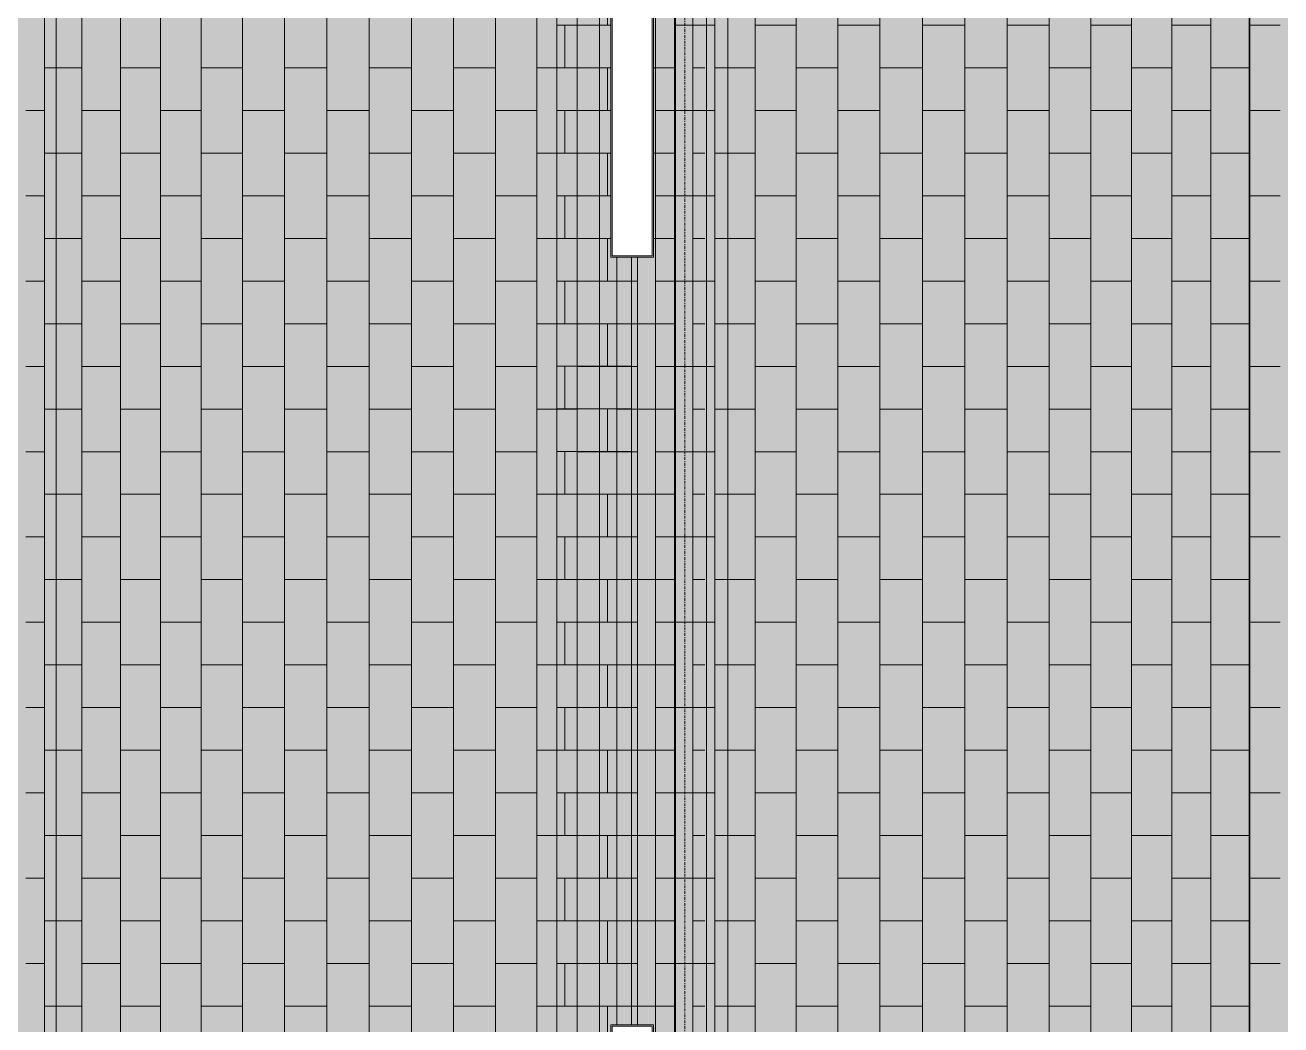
# Model space of a CAD drawing. Header units: inches. Extents: x -956 to 966, y -1111 to 895.
# Drawn here: x 49.3 to 167.1, y 607.9 to 701.6 of the extents above; entities that cross this region are included whole.
import ezdxf

# ---------------------------------------------------------------- set-up
doc = ezdxf.new("R2010")
doc.units = ezdxf.units.IN
doc.header["$MEASUREMENT"] = 0
doc.linetypes.add('Grid Line 1_4_', pattern=[0.4375, 0.25, -0.0625, 0.0625, -0.0625])
for name, color, linetype, lineweight in [('A-CLNG', 13, 'Continuous', 13), ('A-CLNG-PATT', 13, 'Continuous', 13), ('E-LITE-EQPM', 33, 'Continuous', 9), ('S-GRID', 1, 'Continuous', 9)]:
    doc.layers.add(name, color=color, linetype=linetype, lineweight=lineweight)

# ---------------------------------------------------------------- blocks, each defined once
blk = doc.blocks.new('Lighting - Pendant-Finelite-HP4-D - HP-4 D-4_-SO-3000K-120-FA-SC-3363334-7TH FLOOR TELECOM OVERHEAD ROUTING PLAN')
at = {"layer": 'E-LITE-EQPM', "color": 9}
for p, q in [((24, 2), (-24, 2)), ((-24, 2), (-24, -2)), ((23.875, 1.875), (-23.875, 1.875)), ((-23.875, 1.875), (-23.875, -1.875)), ((-23.875, 1.875), (23.875, 1.875)), ((-23.875, -1.875), (-23.875, 1.875)), ((23.875, -1.875), (23.875, 1.875)), ((23.875, 1.875), (23.875, -1.875)), ((24, -2), (24, 2)), ((-24, -2), (24, -2)), ((-23.875, -1.875), (23.875, -1.875)), ((23.875, -1.875), (-23.875, -1.875))]:
    blk.add_line(p, q, dxfattribs=at)
blk = doc.blocks.new('Lighting - Pendant-Finelite-HP4-D - HP-4 D-8_-SO-3000K-120-FA-SC-3361575-7TH FLOOR TELECOM OVERHEAD ROUTING PLAN')
at = {"layer": 'E-LITE-EQPM', "color": 9}
for p, q in [((48, 2), (-48, 2)), ((47.875, 1.875), (-47.875, 1.875)), ((-47.875, 1.875), (47.875, 1.875)), ((47.875, -1.875), (47.875, 1.875)), ((47.875, 1.875), (47.875, -1.875)), ((48, -2), (48, 2)), ((-48, -2), (48, -2)), ((-47.875, -1.875), (47.875, -1.875)), ((47.875, -1.875), (-47.875, -1.875))]:
    blk.add_line(p, q, dxfattribs=at)
blk = doc.blocks.new('FP_1_51-7TH FLOOR TELECOM OVERHEAD ROUTING PLAN')
at = {"layer": 'A-CLNG-PATT', "color": 50}
for p, q in [((51.06, 542.63), (51.06, 789.34)), ((54.58, 542.63), (54.58, 789.34)), ((58.22, 542.63), (58.22, 789.34)), ((61.95, 542.63), (61.95, 789.34)), ((65.77, 542.63), (65.77, 789.34)), ((69.65, 542.63), (69.65, 789.34)), ((73.58, 542.63), (73.58, 789.34)), ((77.55, 542.63), (77.55, 789.34)), ((81.53, 542.63), (81.53, 789.34)), ((85.5, 542.63), (85.5, 789.34)), ((89.46, 542.63), (89.46, 789.34)), ((93.39, 542.63), (93.39, 789.34)), ((97.26, 542.63), (97.26, 789.34)), ((101.06, 542.63), (101.06, 789.34)), ((108.4, 542.63), (108.4, 789.34)), ((111.9, 542.63), (111.9, 789.34)), ((51.06, 697.61), (52.18, 697.61)), ((52.18, 697.61), (54.58, 697.61)), ((58.22, 697.61), (61.95, 697.61)), ((65.77, 697.61), (69.65, 697.61)), ((73.58, 697.61), (77.55, 697.61)), ((81.53, 697.61), (85.5, 697.61)), ((89.46, 697.61), (93.39, 697.61)), ((97.26, 697.61), (99.15, 697.61)), ((99.15, 697.61), (101.06, 697.61)), ((108.2, 697.61), (108.4, 697.61)), ((111.9, 697.61), (113.03, 697.61)), ((49.33, 693.61), (51.06, 693.61)), ((54.58, 693.61), (58.22, 693.61)), ((61.95, 693.61), (65.77, 693.61)), ((69.65, 693.61), (73.58, 693.61)), ((77.55, 693.61), (81.53, 693.61)), ((85.5, 693.61), (89.46, 693.61)), ((93.39, 693.61), (97.26, 693.61)), ((101.06, 693.61), (103.15, 693.61)), ((103.15, 693.61), (104.2, 693.61)), ((108.4, 693.61), (110.18, 693.61)), ((110.18, 693.61), (111.9, 693.61)), ((51.06, 689.61), (52.18, 689.61)), ((52.18, 689.61), (54.58, 689.61)), ((58.22, 689.61), (61.95, 689.61)), ((65.77, 689.61), (69.65, 689.61)), ((73.58, 689.61), (77.55, 689.61)), ((81.53, 689.61), (85.5, 689.61)), ((89.46, 689.61), (93.39, 689.61)), ((97.26, 689.61), (99.15, 689.61)), ((99.15, 689.61), (101.06, 689.61)), ((108.2, 689.61), (108.4, 689.61)), ((111.9, 689.61), (113.03, 689.61)), ((49.33, 685.61), (51.06, 685.61)), ((54.58, 685.61), (58.22, 685.61)), ((61.95, 685.61), (65.77, 685.61)), ((69.65, 685.61), (73.58, 685.61)), ((77.55, 685.61), (81.53, 685.61)), ((85.5, 685.61), (89.46, 685.61)), ((93.39, 685.61), (97.26, 685.61)), ((101.06, 685.61), (103.15, 685.61)), ((103.15, 685.61), (104.2, 685.61)), ((108.4, 685.61), (110.18, 685.61)), ((110.18, 685.61), (111.9, 685.61)), ((51.06, 681.61), (52.18, 681.61)), ((52.18, 681.61), (54.58, 681.61)), ((58.22, 681.61), (61.95, 681.61)), ((65.77, 681.61), (69.65, 681.61)), ((73.58, 681.61), (77.55, 681.61)), ((81.53, 681.61), (85.5, 681.61)), ((89.46, 681.61), (93.39, 681.61)), ((97.26, 681.61), (99.15, 681.61)), ((99.15, 681.61), (101.06, 681.61)), ((108.2, 681.61), (108.4, 681.61)), ((111.9, 681.61), (113.03, 681.61)), ((104.78, 607.86), (104.78, 679.86)), ((49.33, 677.61), (51.06, 677.61)), ((54.58, 677.61), (58.22, 677.61)), ((61.95, 677.61), (65.77, 677.61)), ((69.65, 677.61), (73.58, 677.61)), ((77.55, 677.61), (81.53, 677.61)), ((85.5, 677.61), (89.46, 677.61)), ((93.39, 677.61), (97.26, 677.61)), ((101.06, 677.61), (103.15, 677.61)), ((103.15, 677.61), (104.78, 677.61)), ((108.4, 677.61), (110.18, 677.61)), ((110.18, 677.61), (111.9, 677.61)), ((51.06, 673.61), (52.18, 673.61)), ((52.18, 673.61), (54.58, 673.61)), ((58.22, 673.61), (61.95, 673.61)), ((65.77, 673.61), (69.65, 673.61)), ((73.58, 673.61), (77.55, 673.61)), ((81.53, 673.61), (85.5, 673.61)), ((89.46, 673.61), (93.39, 673.61)), ((97.26, 673.61), (99.15, 673.61)), ((99.15, 673.61), (101.06, 673.61)), ((104.78, 673.61), (106.15, 673.61)), ((106.15, 673.61), (107.8, 673.61)), ((107.8, 673.61), (108.4, 673.61)), ((111.9, 673.61), (113.03, 673.61)), ((49.33, 669.61), (51.06, 669.61)), ((54.58, 669.61), (58.22, 669.61)), ((61.95, 669.61), (65.77, 669.61)), ((69.65, 669.61), (73.58, 669.61)), ((77.55, 669.61), (81.53, 669.61)), ((85.5, 669.61), (89.46, 669.61)), ((93.39, 669.61), (97.26, 669.61)), ((101.06, 669.61), (103.15, 669.61)), ((103.15, 669.61), (104.78, 669.61)), ((108.4, 669.61), (110.18, 669.61)), ((110.18, 669.61), (111.9, 669.61)), ((51.06, 665.61), (52.18, 665.61)), ((52.18, 665.61), (54.58, 665.61)), ((58.22, 665.61), (61.95, 665.61)), ((65.77, 665.61), (69.65, 665.61)), ((73.58, 665.61), (77.55, 665.61)), ((81.53, 665.61), (85.5, 665.61)), ((89.46, 665.61), (93.39, 665.61)), ((97.26, 665.61), (99.15, 665.61)), ((99.15, 665.61), (101.06, 665.61)), ((104.78, 665.61), (106.15, 665.61)), ((106.15, 665.61), (107.8, 665.61)), ((107.8, 665.61), (108.4, 665.61)), ((111.9, 665.61), (113.03, 665.61)), ((49.33, 661.61), (51.06, 661.61)), ((54.58, 661.61), (58.22, 661.61)), ((61.95, 661.61), (65.77, 661.61)), ((69.65, 661.61), (73.58, 661.61)), ((77.55, 661.61), (81.53, 661.61)), ((85.5, 661.61), (89.46, 661.61)), ((93.39, 661.61), (97.26, 661.61)), ((101.06, 661.61), (103.15, 661.61)), ((103.15, 661.61), (104.78, 661.61)), ((108.4, 661.61), (110.18, 661.61)), ((110.18, 661.61), (111.9, 661.61)), ((51.06, 657.61), (52.18, 657.61)), ((52.18, 657.61), (54.58, 657.61)), ((58.22, 657.61), (61.95, 657.61)), ((65.77, 657.61), (69.65, 657.61)), ((73.58, 657.61), (77.55, 657.61)), ((81.53, 657.61), (85.5, 657.61)), ((89.46, 657.61), (93.39, 657.61)), ((97.26, 657.61), (99.15, 657.61)), ((99.15, 657.61), (101.06, 657.61)), ((104.78, 657.61), (106.15, 657.61)), ((106.15, 657.61), (107.8, 657.61)), ((107.8, 657.61), (108.4, 657.61)), ((111.9, 657.61), (113.03, 657.61)), ((49.33, 653.61), (51.06, 653.61)), ((54.58, 653.61), (58.22, 653.61)), ((61.95, 653.61), (65.77, 653.61)), ((69.65, 653.61), (73.58, 653.61)), ((77.55, 653.61), (81.53, 653.61)), ((85.5, 653.61), (89.46, 653.61)), ((93.39, 653.61), (97.26, 653.61)), ((101.06, 653.61), (103.15, 653.61)), ((103.15, 653.61), (104.78, 653.61)), ((108.4, 653.61), (110.18, 653.61)), ((110.18, 653.61), (111.9, 653.61)), ((51.06, 649.61), (52.18, 649.61)), ((52.18, 649.61), (54.58, 649.61)), ((58.22, 649.61), (61.95, 649.61)), ((65.77, 649.61), (69.65, 649.61)), ((73.58, 649.61), (77.55, 649.61)), ((81.53, 649.61), (85.5, 649.61)), ((89.46, 649.61), (93.39, 649.61)), ((97.26, 649.61), (99.15, 649.61)), ((99.15, 649.61), (101.06, 649.61)), ((104.78, 649.61), (106.15, 649.61)), ((106.15, 649.61), (107.8, 649.61)), ((107.8, 649.61), (108.4, 649.61)), ((111.9, 649.61), (113.03, 649.61)), ((49.33, 645.61), (51.06, 645.61)), ((54.58, 645.61), (58.22, 645.61)), ((61.95, 645.61), (65.77, 645.61)), ((69.65, 645.61), (73.58, 645.61)), ((77.55, 645.61), (81.53, 645.61)), ((85.5, 645.61), (89.46, 645.61)), ((93.39, 645.61), (97.26, 645.61)), ((101.06, 645.61), (103.15, 645.61)), ((103.15, 645.61), (104.78, 645.61)), ((108.4, 645.61), (110.18, 645.61)), ((110.18, 645.61), (111.9, 645.61)), ((51.06, 641.61), (52.18, 641.61)), ((52.18, 641.61), (54.58, 641.61)), ((58.22, 641.61), (61.95, 641.61)), ((65.77, 641.61), (69.65, 641.61)), ((73.58, 641.61), (77.55, 641.61)), ((81.53, 641.61), (85.5, 641.61)), ((89.46, 641.61), (93.39, 641.61)), ((97.26, 641.61), (99.15, 641.61)), ((99.15, 641.61), (101.06, 641.61)), ((104.78, 641.61), (106.15, 641.61)), ((106.15, 641.61), (107.8, 641.61)), ((107.8, 641.61), (108.4, 641.61)), ((111.9, 641.61), (113.03, 641.61)), ((49.33, 637.61), (51.06, 637.61)), ((54.58, 637.61), (58.22, 637.61)), ((61.95, 637.61), (65.77, 637.61)), ((69.65, 637.61), (73.58, 637.61)), ((77.55, 637.61), (81.53, 637.61)), ((85.5, 637.61), (89.46, 637.61)), ((93.39, 637.61), (97.26, 637.61)), ((101.06, 637.61), (103.15, 637.61)), ((103.15, 637.61), (104.78, 637.61)), ((108.4, 637.61), (110.18, 637.61)), ((110.18, 637.61), (111.9, 637.61)), ((51.06, 633.61), (52.18, 633.61)), ((52.18, 633.61), (54.58, 633.61)), ((58.22, 633.61), (61.95, 633.61)), ((65.77, 633.61), (69.65, 633.61)), ((73.58, 633.61), (77.55, 633.61)), ((81.53, 633.61), (85.5, 633.61)), ((89.46, 633.61), (93.39, 633.61)), ((97.26, 633.61), (99.15, 633.61)), ((99.15, 633.61), (101.06, 633.61)), ((104.78, 633.61), (106.15, 633.61)), ((106.15, 633.61), (107.8, 633.61)), ((107.8, 633.61), (108.4, 633.61)), ((111.9, 633.61), (113.03, 633.61)), ((49.33, 629.61), (51.06, 629.61)), ((54.58, 629.61), (58.22, 629.61)), ((61.95, 629.61), (65.77, 629.61)), ((69.65, 629.61), (73.58, 629.61)), ((77.55, 629.61), (81.53, 629.61)), ((85.5, 629.61), (89.46, 629.61)), ((93.39, 629.61), (97.26, 629.61)), ((101.06, 629.61), (103.15, 629.61)), ((103.15, 629.61), (104.78, 629.61)), ((108.4, 629.61), (110.18, 629.61)), ((110.18, 629.61), (111.9, 629.61)), ((51.06, 625.61), (52.18, 625.61)), ((52.18, 625.61), (54.58, 625.61)), ((58.22, 625.61), (61.95, 625.61)), ((65.77, 625.61), (69.65, 625.61)), ((73.58, 625.61), (77.55, 625.61)), ((81.53, 625.61), (85.5, 625.61)), ((89.46, 625.61), (93.39, 625.61)), ((97.26, 625.61), (99.15, 625.61)), ((99.15, 625.61), (101.06, 625.61)), ((104.78, 625.61), (106.15, 625.61)), ((106.15, 625.61), (107.8, 625.61)), ((107.8, 625.61), (108.4, 625.61)), ((111.9, 625.61), (113.03, 625.61)), ((49.33, 621.61), (51.06, 621.61)), ((54.58, 621.61), (58.22, 621.61)), ((61.95, 621.61), (65.77, 621.61)), ((69.65, 621.61), (73.58, 621.61)), ((77.55, 621.61), (81.53, 621.61)), ((85.5, 621.61), (89.46, 621.61)), ((93.39, 621.61), (97.26, 621.61)), ((101.06, 621.61), (103.15, 621.61)), ((103.15, 621.61), (104.78, 621.61)), ((108.4, 621.61), (110.18, 621.61)), ((110.18, 621.61), (111.9, 621.61)), ((51.06, 617.61), (52.18, 617.61)), ((52.18, 617.61), (54.58, 617.61)), ((58.22, 617.61), (61.95, 617.61)), ((65.77, 617.61), (69.65, 617.61)), ((73.58, 617.61), (77.55, 617.61)), ((81.53, 617.61), (85.5, 617.61)), ((89.46, 617.61), (93.39, 617.61)), ((97.26, 617.61), (99.15, 617.61)), ((99.15, 617.61), (101.06, 617.61)), ((104.78, 617.61), (106.15, 617.61)), ((106.15, 617.61), (107.8, 617.61)), ((107.8, 617.61), (108.4, 617.61)), ((111.9, 617.61), (113.03, 617.61)), ((49.33, 613.61), (51.06, 613.61)), ((54.58, 613.61), (58.22, 613.61)), ((61.95, 613.61), (65.77, 613.61)), ((69.65, 613.61), (73.58, 613.61)), ((77.55, 613.61), (81.53, 613.61)), ((85.5, 613.61), (89.46, 613.61)), ((93.39, 613.61), (97.26, 613.61)), ((101.06, 613.61), (103.15, 613.61)), ((103.15, 613.61), (104.77, 613.61)), ((108.4, 613.61), (110.18, 613.61)), ((110.18, 613.61), (111.9, 613.61)), ((51.06, 609.61), (52.18, 609.61)), ((52.18, 609.61), (54.58, 609.61)), ((58.22, 609.61), (61.95, 609.61)), ((65.77, 609.61), (69.65, 609.61)), ((73.58, 609.61), (77.55, 609.61)), ((81.53, 609.61), (85.5, 609.61)), ((89.46, 609.61), (93.39, 609.61)), ((97.26, 609.61), (99.15, 609.61)), ((99.15, 609.61), (101.06, 609.61)), ((104.81, 609.61), (106.15, 609.61)), ((106.15, 609.61), (107.8, 609.61)), ((107.8, 609.61), (108.4, 609.61)), ((111.9, 609.61), (113.03, 609.61))]:
    blk.add_line(p, q, dxfattribs=at)
blk = doc.blocks.new('7th Floor Vault2 - 7th Floor Vault-3164437-7TH FLOOR TELECOM OVERHEAD ROUTING PLAN')
at = {"layer": 'A-CLNG', "color": 10, "lineweight": 9}
for p, q in [((52.18, 789.34), (52.18, 542.63)), ((52.18, 789.34), (52.18, 542.63)), ((110.18, 789.34), (110.18, 542.63)), ((110.18, 789.34), (110.18, 542.63)), ((113.18, 789.34), (113.18, 542.63)), ((115.18, 789.34), (115.18, 542.63)), ((115.18, 542.63), (115.18, 789.34))]:
    blk.add_line(p, q, dxfattribs=at)
at = {"layer": 'A-CLNG', "color": 9, "lineweight": 9}
blk.add_blockref('FP_1_51-7TH FLOOR TELECOM OVERHEAD ROUTING PLAN', (0, 0), dxfattribs=at)
blk = doc.blocks.new('FP_1_58-7TH FLOOR TELECOM OVERHEAD ROUTING PLAN')
at = {"layer": 'A-CLNG-PATT', "color": 50}
for p, q in [((122.29, 542.63), (122.29, 789.34)), ((125.98, 542.63), (125.98, 789.34)), ((129.76, 542.63), (129.76, 789.34)), ((133.61, 542.63), (133.61, 789.34)), ((137.51, 542.63), (137.51, 789.34)), ((141.46, 542.63), (141.46, 789.34)), ((145.44, 542.63), (145.44, 789.34)), ((149.42, 542.63), (149.42, 789.34)), ((153.39, 542.63), (153.39, 789.34)), ((157.33, 542.63), (157.33, 789.34)), ((161.23, 542.63), (161.23, 789.34)), ((165.07, 542.63), (165.07, 789.34)), ((168.84, 542.63), (168.84, 789.34)), ((172.51, 542.63), (172.51, 789.34)), ((176.08, 542.63), (176.08, 789.34)), ((115.3, 701.61), (116.2, 701.61)), ((122.29, 701.61), (125.18, 701.61)), ((125.18, 701.61), (125.98, 701.61)), ((129.76, 701.61), (133.61, 701.61)), ((137.51, 701.61), (141.46, 701.61)), ((145.44, 701.61), (149.42, 701.61)), ((153.39, 701.61), (157.33, 701.61)), ((161.23, 701.61), (165.07, 701.61)), ((168.84, 701.61), (172.51, 701.61)), ((176.08, 701.61), (176.15, 701.61)), ((176.15, 701.61), (178.99, 701.61)), ((120.2, 697.61), (120.54, 697.61)), ((120.54, 697.61), (122.18, 697.61)), ((122.18, 697.61), (122.29, 697.61)), ((125.98, 697.61), (127.18, 697.61)), ((127.18, 697.61), (129.76, 697.61)), ((133.61, 697.61), (137.51, 697.61)), ((141.46, 697.61), (145.44, 697.61)), ((149.42, 697.61), (153.39, 697.61)), ((157.33, 697.61), (161.23, 697.61)), ((165.07, 697.61), (168.84, 697.61)), ((172.51, 697.61), (176.08, 697.61)), ((115.3, 693.61), (116.2, 693.61)), ((122.29, 693.61), (125.18, 693.61)), ((125.18, 693.61), (125.98, 693.61)), ((129.76, 693.61), (133.61, 693.61)), ((137.51, 693.61), (141.46, 693.61)), ((145.44, 693.61), (149.42, 693.61)), ((153.39, 693.61), (157.33, 693.61)), ((161.23, 693.61), (165.07, 693.61)), ((168.84, 693.61), (172.51, 693.61)), ((176.08, 693.61), (176.15, 693.61)), ((176.15, 693.61), (178.99, 693.61)), ((120.2, 689.61), (120.54, 689.61)), ((120.54, 689.61), (122.18, 689.61)), ((122.18, 689.61), (122.29, 689.61)), ((125.98, 689.61), (127.18, 689.61)), ((127.18, 689.61), (129.76, 689.61)), ((133.61, 689.61), (137.51, 689.61)), ((141.46, 689.61), (145.44, 689.61)), ((149.42, 689.61), (153.39, 689.61)), ((157.33, 689.61), (161.23, 689.61)), ((165.07, 689.61), (168.84, 689.61)), ((172.51, 689.61), (176.08, 689.61)), ((115.3, 685.61), (116.2, 685.61)), ((122.29, 685.61), (125.18, 685.61)), ((125.18, 685.61), (125.98, 685.61)), ((129.76, 685.61), (133.61, 685.61)), ((137.51, 685.61), (141.46, 685.61)), ((145.44, 685.61), (149.42, 685.61)), ((153.39, 685.61), (157.33, 685.61)), ((161.23, 685.61), (165.07, 685.61)), ((168.84, 685.61), (172.51, 685.61)), ((176.08, 685.61), (176.15, 685.61)), ((176.15, 685.61), (178.99, 685.61)), ((120.2, 681.61), (120.54, 681.61)), ((120.54, 681.61), (122.18, 681.61)), ((122.18, 681.61), (122.29, 681.61)), ((125.98, 681.61), (127.18, 681.61)), ((127.18, 681.61), (129.76, 681.61)), ((133.61, 681.61), (137.51, 681.61)), ((141.46, 681.61), (145.44, 681.61)), ((149.42, 681.61), (153.39, 681.61)), ((157.33, 681.61), (161.23, 681.61)), ((165.07, 681.61), (168.84, 681.61)), ((172.51, 681.61), (176.08, 681.61)), ((118.71, 607.86), (118.71, 679.86)), ((115.3, 677.61), (118.15, 677.61)), ((118.15, 677.61), (118.71, 677.61)), ((122.29, 677.61), (125.18, 677.61)), ((125.18, 677.61), (125.98, 677.61)), ((129.76, 677.61), (133.61, 677.61)), ((137.51, 677.61), (141.46, 677.61)), ((145.44, 677.61), (149.42, 677.61)), ((153.39, 677.61), (157.33, 677.61)), ((161.23, 677.61), (165.07, 677.61)), ((168.84, 677.61), (172.51, 677.61)), ((176.08, 677.61), (176.15, 677.61)), ((176.15, 677.61), (178.99, 677.61)), ((118.71, 673.61), (120.54, 673.61)), ((120.54, 673.61), (122.18, 673.61)), ((122.18, 673.61), (122.29, 673.61)), ((125.98, 673.61), (127.18, 673.61)), ((127.18, 673.61), (129.76, 673.61)), ((133.61, 673.61), (137.51, 673.61)), ((141.46, 673.61), (145.44, 673.61)), ((149.42, 673.61), (153.39, 673.61)), ((157.33, 673.61), (161.23, 673.61)), ((165.07, 673.61), (168.84, 673.61)), ((172.51, 673.61), (176.08, 673.61)), ((115.3, 669.61), (118.15, 669.61)), ((118.15, 669.61), (118.71, 669.61)), ((122.29, 669.61), (125.18, 669.61)), ((125.18, 669.61), (125.98, 669.61)), ((129.76, 669.61), (133.61, 669.61)), ((137.51, 669.61), (141.46, 669.61)), ((145.44, 669.61), (149.42, 669.61)), ((153.39, 669.61), (157.33, 669.61)), ((161.23, 669.61), (165.07, 669.61)), ((168.84, 669.61), (172.51, 669.61)), ((176.08, 669.61), (176.15, 669.61)), ((176.15, 669.61), (178.99, 669.61)), ((118.71, 665.61), (120.54, 665.61)), ((120.54, 665.61), (122.18, 665.61)), ((122.18, 665.61), (122.29, 665.61)), ((125.98, 665.61), (127.18, 665.61)), ((127.18, 665.61), (129.76, 665.61)), ((133.61, 665.61), (137.51, 665.61)), ((141.46, 665.61), (145.44, 665.61)), ((149.42, 665.61), (153.39, 665.61)), ((157.33, 665.61), (161.23, 665.61)), ((165.07, 665.61), (168.84, 665.61)), ((172.51, 665.61), (176.08, 665.61)), ((115.3, 661.61), (118.15, 661.61)), ((118.15, 661.61), (118.71, 661.61)), ((122.29, 661.61), (125.18, 661.61)), ((125.18, 661.61), (125.98, 661.61)), ((129.76, 661.61), (133.61, 661.61)), ((137.51, 661.61), (141.46, 661.61)), ((145.44, 661.61), (149.42, 661.61)), ((153.39, 661.61), (157.33, 661.61)), ((161.23, 661.61), (165.07, 661.61)), ((168.84, 661.61), (172.51, 661.61)), ((176.08, 661.61), (176.15, 661.61)), ((176.15, 661.61), (178.99, 661.61)), ((118.71, 657.61), (120.54, 657.61)), ((120.54, 657.61), (122.18, 657.61)), ((122.18, 657.61), (122.29, 657.61)), ((125.98, 657.61), (127.18, 657.61)), ((127.18, 657.61), (129.76, 657.61)), ((133.61, 657.61), (137.51, 657.61)), ((141.46, 657.61), (145.44, 657.61)), ((149.42, 657.61), (153.39, 657.61)), ((157.33, 657.61), (161.23, 657.61)), ((165.07, 657.61), (168.84, 657.61)), ((172.51, 657.61), (176.08, 657.61)), ((115.3, 653.61), (118.15, 653.61)), ((118.15, 653.61), (118.71, 653.61)), ((122.29, 653.61), (125.18, 653.61)), ((125.18, 653.61), (125.98, 653.61)), ((129.76, 653.61), (133.61, 653.61)), ((137.51, 653.61), (141.46, 653.61)), ((145.44, 653.61), (149.42, 653.61)), ((153.39, 653.61), (157.33, 653.61)), ((161.23, 653.61), (165.07, 653.61)), ((168.84, 653.61), (172.51, 653.61)), ((176.08, 653.61), (176.15, 653.61)), ((176.15, 653.61), (178.99, 653.61)), ((118.71, 649.61), (120.54, 649.61)), ((120.54, 649.61), (122.18, 649.61)), ((122.18, 649.61), (122.29, 649.61)), ((125.98, 649.61), (127.18, 649.61)), ((127.18, 649.61), (129.76, 649.61)), ((133.61, 649.61), (137.51, 649.61)), ((141.46, 649.61), (145.44, 649.61)), ((149.42, 649.61), (153.39, 649.61)), ((157.33, 649.61), (161.23, 649.61)), ((165.07, 649.61), (168.84, 649.61)), ((172.51, 649.61), (176.08, 649.61)), ((115.3, 645.61), (118.15, 645.61)), ((118.15, 645.61), (118.71, 645.61)), ((122.29, 645.61), (125.18, 645.61)), ((125.18, 645.61), (125.98, 645.61)), ((129.76, 645.61), (133.61, 645.61)), ((137.51, 645.61), (141.46, 645.61)), ((145.44, 645.61), (149.42, 645.61)), ((153.39, 645.61), (157.33, 645.61)), ((161.23, 645.61), (165.07, 645.61)), ((168.84, 645.61), (172.51, 645.61)), ((176.08, 645.61), (176.15, 645.61)), ((176.15, 645.61), (178.99, 645.61)), ((118.71, 641.61), (120.54, 641.61)), ((120.54, 641.61), (122.18, 641.61)), ((122.18, 641.61), (122.29, 641.61)), ((125.98, 641.61), (127.18, 641.61)), ((127.18, 641.61), (129.76, 641.61)), ((133.61, 641.61), (137.51, 641.61)), ((141.46, 641.61), (145.44, 641.61)), ((149.42, 641.61), (153.39, 641.61)), ((157.33, 641.61), (161.23, 641.61)), ((165.07, 641.61), (168.84, 641.61)), ((172.51, 641.61), (176.08, 641.61)), ((115.3, 637.61), (118.15, 637.61)), ((118.15, 637.61), (118.71, 637.61)), ((122.29, 637.61), (125.18, 637.61)), ((125.18, 637.61), (125.98, 637.61)), ((129.76, 637.61), (133.61, 637.61)), ((137.51, 637.61), (141.46, 637.61)), ((145.44, 637.61), (149.42, 637.61)), ((153.39, 637.61), (157.33, 637.61)), ((161.23, 637.61), (165.07, 637.61)), ((168.84, 637.61), (172.51, 637.61)), ((176.08, 637.61), (176.15, 637.61)), ((176.15, 637.61), (178.99, 637.61)), ((118.71, 633.61), (120.54, 633.61)), ((120.54, 633.61), (122.18, 633.61)), ((122.18, 633.61), (122.29, 633.61)), ((125.98, 633.61), (127.18, 633.61)), ((127.18, 633.61), (129.76, 633.61)), ((133.61, 633.61), (137.51, 633.61)), ((141.46, 633.61), (145.44, 633.61)), ((149.42, 633.61), (153.39, 633.61)), ((157.33, 633.61), (161.23, 633.61)), ((165.07, 633.61), (168.84, 633.61)), ((172.51, 633.61), (176.08, 633.61)), ((115.3, 629.61), (118.15, 629.61)), ((118.15, 629.61), (118.71, 629.61)), ((122.29, 629.61), (125.18, 629.61)), ((125.18, 629.61), (125.98, 629.61)), ((129.76, 629.61), (133.61, 629.61)), ((137.51, 629.61), (141.46, 629.61)), ((145.44, 629.61), (149.42, 629.61)), ((153.39, 629.61), (157.33, 629.61)), ((161.23, 629.61), (165.07, 629.61)), ((168.84, 629.61), (172.51, 629.61)), ((176.08, 629.61), (176.15, 629.61)), ((176.15, 629.61), (178.99, 629.61)), ((118.71, 625.61), (120.54, 625.61)), ((120.54, 625.61), (122.18, 625.61)), ((122.18, 625.61), (122.29, 625.61)), ((125.98, 625.61), (127.18, 625.61)), ((127.18, 625.61), (129.76, 625.61)), ((133.61, 625.61), (137.51, 625.61)), ((141.46, 625.61), (145.44, 625.61)), ((149.42, 625.61), (153.39, 625.61)), ((157.33, 625.61), (161.23, 625.61)), ((165.07, 625.61), (168.84, 625.61)), ((172.51, 625.61), (176.08, 625.61)), ((115.3, 621.61), (118.15, 621.61)), ((118.15, 621.61), (118.71, 621.61)), ((122.29, 621.61), (125.18, 621.61)), ((125.18, 621.61), (125.98, 621.61)), ((129.76, 621.61), (133.61, 621.61)), ((137.51, 621.61), (141.46, 621.61)), ((145.44, 621.61), (149.42, 621.61)), ((153.39, 621.61), (157.33, 621.61)), ((161.23, 621.61), (165.07, 621.61)), ((168.84, 621.61), (172.51, 621.61)), ((176.08, 621.61), (176.15, 621.61)), ((176.15, 621.61), (178.99, 621.61)), ((118.71, 617.61), (120.54, 617.61)), ((120.54, 617.61), (122.18, 617.61)), ((122.18, 617.61), (122.29, 617.61)), ((125.98, 617.61), (127.18, 617.61)), ((127.18, 617.61), (129.76, 617.61)), ((133.61, 617.61), (137.51, 617.61)), ((141.46, 617.61), (145.44, 617.61)), ((149.42, 617.61), (153.39, 617.61)), ((157.33, 617.61), (161.23, 617.61)), ((165.07, 617.61), (168.84, 617.61)), ((172.51, 617.61), (176.08, 617.61)), ((115.3, 613.61), (118.15, 613.61)), ((118.15, 613.61), (118.71, 613.61)), ((122.29, 613.61), (125.18, 613.61)), ((125.18, 613.61), (125.98, 613.61)), ((129.76, 613.61), (133.61, 613.61)), ((137.51, 613.61), (141.46, 613.61)), ((145.44, 613.61), (149.42, 613.61)), ((153.39, 613.61), (157.33, 613.61)), ((161.23, 613.61), (165.07, 613.61)), ((168.84, 613.61), (172.51, 613.61)), ((176.08, 613.61), (176.15, 613.61)), ((176.15, 613.61), (178.99, 613.61)), ((118.71, 609.61), (120.54, 609.61)), ((120.54, 609.61), (122.18, 609.61)), ((122.18, 609.61), (122.29, 609.61)), ((125.98, 609.61), (127.18, 609.61)), ((127.18, 609.61), (129.76, 609.61)), ((133.61, 609.61), (137.51, 609.61)), ((141.46, 609.61), (145.44, 609.61)), ((149.42, 609.61), (153.39, 609.61)), ((157.33, 609.61), (161.23, 609.61)), ((165.07, 609.61), (168.84, 609.61)), ((172.51, 609.61), (176.08, 609.61))]:
    blk.add_line(p, q, dxfattribs=at)
blk = doc.blocks.new('7th Floor Vault3 - 7th Floor Vault-3165199-7TH FLOOR TELECOM OVERHEAD ROUTING PLAN')
at = {"layer": 'A-CLNG-PATT'}
h = blk.add_hatch(dxfattribs=at)
h.set_pattern_fill('FP1_27', color=253, style=0, pattern_type=2)
h.set_pattern_definition([(0, (-28.123, -146.389), (0, -4), []), (270, (-28.123, -146.389), (-4, -4), [4, -4])])
h.paths.add_polyline_path([(118.15, 287.38), (118.15, 343.86), (116.2, 343.86), (116.2, 439.86), (118.15, 439.86), (118.15, 506.51), (111.15, 506.51), (111.15, 287.38)], flags=0)
h.paths.add_polyline_path([(111.15, 508.76), (118.15, 508.76), (118.15, 511.88), (111.15, 511.88), (111.15, 509.92)], flags=0)
h.paths.add_polyline_path([(111.15, 537.38), (118.15, 537.38), (118.15, 540.38), (111.15, 540.38)], flags=0)
h.paths.add_polyline_path([(111.15, 542.63), (118.15, 542.63), (118.15, 559.86), (116.2, 559.86), (116.2, 607.86), (118.15, 607.86), (118.15, 679.86), (116.2, 679.86), (116.2, 775.86), (118.15, 775.86), (118.15, 789.34), (111.15, 789.34), (111.15, 544.51)], flags=0)
h.paths.add_polyline_path([(111.15, 795.34), (118.15, 795.34), (118.15, 797.38), (111.15, 797.38)], flags=0)
at = {"layer": 'A-CLNG', "color": 10, "lineweight": 9}
for p, q in [((111.15, 789.34), (111.15, 542.63)), ((111.15, 789.34), (111.15, 542.63)), ((115.15, 789.34), (115.15, 542.63)), ((176.15, 789.34), (176.15, 542.63)), ((176.15, 789.34), (176.15, 542.63)), ((118.15, 679.86), (118.15, 607.86)), ((118.15, 679.86), (118.15, 607.86))]:
    blk.add_line(p, q, dxfattribs=at)
blk.add_blockref('FP_1_58-7TH FLOOR TELECOM OVERHEAD ROUTING PLAN', (0, 0), dxfattribs=at)

msp = doc.modelspace()

# ---------------------------------------------------------------- hatches: boundary and pattern name
at = {"layer": 'A-CLNG-PATT'}
h = msp.add_hatch(dxfattribs=at)
h.set_pattern_fill('FP1_12', color=253, style=0, pattern_type=2)
h.set_pattern_definition([(0, (0, 0), (30.72, 7.68), [1.267, -21.773, 1.267, -21.773, -122.88]), (0, (0, 0), (30.72, 7.68), [-46.08, 1.267, -44.813, 1.267, -21.773, -53.76]), (0, (0, 0), (30.72, 7.68), [-115.2, 1.267, -14.093, 1.267, -37.133]), (120, (11.52, 3.84), (-22.011075, 22.7643), [1.267, -21.773, 1.267, -21.773, -122.88]), (120, (11.52, 3.84), (-22.011075, 22.7643), [-46.08, 1.267, -44.813, 1.267, -21.773, -53.76]), (120, (11.52, 3.84), (-22.011075, 22.7643), [-115.2, 1.267, -14.093, 1.267, -37.133]), (240, (15.36, 19.2), (-8.708925, -30.4443), [1.267, -21.773, 1.267, -21.773, -122.88]), (240, (15.36, 19.2), (-8.708925, -30.4443), [-46.08, 1.267, -44.813, 1.267, -21.773, -53.76]), (240, (15.36, 19.2), (-8.708925, -30.4443), [-115.2, 1.267, -14.093, 1.267, -37.133])])
h.paths.add_polyline_path([(-294.34, -537.62), (-227.98, -537.62), (-227.98, -527.62), (-219.98, -527.62), (-219.98, -509.12), (-210.98, -509.12), (-210.98, -364.18), (-211.98, -364.18), (-211.98, -243.37), (-299.98, -243.37), (-299.98, -537.62)], flags=0)
h.paths.add_polyline_path([(-606.23, -537.62), (-602.07, -537.62), (-602.07, -532.87), (-606.23, -532.87), (-606.23, -535.37)], flags=0)
h.paths.add_polyline_path([(-561.64, -537.62), (-356.48, -537.62), (-356.48, -525.62), (-323.98, -525.62), (-323.98, -537.62), (-305.35, -537.62), (-305.35, -525.37), (-321.35, -525.37), (-321.35, -427.37), (-305.35, -427.37), (-305.35, -243.37), (-386.84, -243.37), (-386.84, -318.61), (-390.84, -318.61), (-390.84, -243.37), (-496.9, -243.37), (-496.9, -318.61), (-500.9, -318.61), (-500.9, -243.37), (-562.04, -243.37), (-562.04, -427.37), (-500.9, -427.37), (-500.9, -402.61), (-496.9, -402.61), (-496.9, -427.37), (-390.84, -427.37), (-390.84, -402.61), (-386.84, -402.61), (-386.84, -427.37), (-370.04, -427.37), (-370.04, -525.37), (-578.04, -525.37), (-578.04, -243.37), (-578.35, -243.37), (-578.35, -528.62), (-563.48, -528.62), (-563.48, -537.62)], flags=0)
h.paths.add_polyline_path([(-567.73, -537.62), (-567.73, -532.87), (-578.07, -532.87), (-578.07, -537.62), (-572.48, -537.62)], flags=0)
h.paths.add_polyline_path([(-352.23, -537.62), (-349.48, -537.62), (-349.48, -529.87), (-352.23, -529.87), (-352.23, -536.61)], flags=0)
h.paths.add_polyline_path([(-680.44, -535.37), (-610.48, -535.37), (-610.48, -528.62), (-583.23, -528.62), (-583.23, -526.62), (-662.91, -526.62), (-662.91, -498.61), (-665.8, -498.61), (-665.8, -402.61), (-661.8, -402.61), (-661.8, -428.62), (-583.23, -428.62), (-583.23, -422.62), (-598.91, -422.62), (-598.91, -386.62), (-662.91, -386.62), (-662.91, -318.61), (-665.8, -318.61), (-665.8, -243.37), (-666.35, -243.37), (-666.35, -246.62), (-730.35, -246.62), (-730.35, -243.37), (-762.35, -243.37), (-762.35, -246.62), (-771.86, -246.62), (-771.86, -288.62), (-694.91, -288.62), (-694.91, -386.62), (-790.91, -386.62), (-790.91, -288.62), (-775.86, -288.62), (-775.86, -246.62), (-842.35, -246.62), (-842.35, -243.37), (-853.35, -243.37), (-853.35, -535.37), (-710.14, -535.37)], flags=0)
h.paths.add_polyline_path([(-834.85, -526.62), (-850.85, -526.62), (-850.85, -428.62), (-706.85, -428.62), (-706.85, -526.62), (-828.94, -526.62)], flags=0)
h.paths.add_polyline_path([(-255.48, -481.68), (-256.53, -481.54), (-257.51, -481.14), (-258.35, -480.49), (-259, -479.65), (-259.4, -478.67), (-259.54, -477.62), (-259.4, -476.57), (-259, -475.59), (-258.35, -474.75), (-257.51, -474.1), (-256.53, -473.7), (-255.48, -473.56), (-254.43, -473.7), (-253.45, -474.1), (-252.6, -474.75), (-251.96, -475.59), (-251.55, -476.57), (-251.41, -477.62), (-251.55, -478.67), (-251.96, -479.65), (-252.6, -480.49), (-253.45, -481.14), (-254.43, -481.54)], flags=0)
h.paths.add_polyline_path([(-255.48, -421.68), (-256.53, -421.54), (-257.51, -421.14), (-258.35, -420.49), (-259, -419.65), (-259.4, -418.67), (-259.54, -417.62), (-259.4, -416.57), (-259, -415.59), (-258.35, -414.75), (-257.51, -414.1), (-256.53, -413.7), (-255.48, -413.56), (-254.43, -413.7), (-253.45, -414.1), (-252.6, -414.75), (-251.96, -415.59), (-251.55, -416.57), (-251.41, -417.62), (-251.55, -418.67), (-251.96, -419.65), (-252.6, -420.49), (-253.45, -421.14), (-254.43, -421.54)], flags=0)
h.paths.add_polyline_path([(-255.48, -361.68), (-256.53, -361.54), (-257.51, -361.14), (-258.35, -360.49), (-259, -359.65), (-259.4, -358.67), (-259.54, -357.62), (-259.4, -356.57), (-259, -355.59), (-258.35, -354.75), (-257.51, -354.1), (-256.53, -353.7), (-255.48, -353.56), (-254.43, -353.7), (-253.45, -354.1), (-252.6, -354.75), (-251.96, -355.59), (-251.55, -356.57), (-251.41, -357.62), (-251.55, -358.67), (-251.96, -359.65), (-252.6, -360.49), (-253.45, -361.14), (-254.43, -361.54)], flags=0)
h.paths.add_polyline_path([(-255.48, -301.68), (-256.53, -301.54), (-257.51, -301.14), (-258.35, -300.49), (-259, -299.65), (-259.4, -298.67), (-259.54, -297.62), (-259.4, -296.57), (-259, -295.59), (-258.35, -294.75), (-257.51, -294.1), (-256.53, -293.7), (-255.48, -293.56), (-254.43, -293.7), (-253.45, -294.1), (-252.6, -294.75), (-251.96, -295.59), (-251.55, -296.57), (-251.41, -297.62), (-251.55, -298.67), (-251.96, -299.65), (-252.6, -300.49), (-253.45, -301.14), (-254.43, -301.54)], flags=0)
h.paths.add_polyline_path([(-661.8, -288.62), (-598.91, -288.62), (-598.91, -252.62), (-583.23, -252.62), (-583.23, -243.37), (-661.8, -243.37), (-661.8, -282.19)], flags=0)
h.paths.add_polyline_path([(-258.35, -241.12), (-257.53, -241.12), (-258.35, -240.49), (-259, -239.65), (-259.4, -238.67), (-259.54, -237.62), (-259.4, -236.57), (-259, -235.59), (-258.35, -234.75), (-257.51, -234.1), (-256.53, -233.7), (-255.48, -233.56), (-254.43, -233.7), (-253.45, -234.1), (-252.6, -234.75), (-251.96, -235.59), (-251.55, -236.57), (-251.41, -237.62), (-251.55, -238.67), (-251.96, -239.65), (-252.6, -240.49), (-253.42, -241.12), (-211.98, -241.12), (-211.98, -209.62), (-299.98, -209.62), (-299.98, -241.12), (-259, -241.12)], flags=0)
h.paths.add_polyline_path([(-578.35, -241.12), (-578.04, -241.12), (-578.04, -231.37), (-562.04, -231.37), (-562.04, -241.12), (-500.9, -241.12), (-500.9, -222.61), (-496.9, -222.61), (-496.9, -241.12), (-390.84, -241.12), (-390.84, -222.61), (-386.84, -222.61), (-386.84, -241.12), (-305.35, -241.12), (-305.35, -209.62), (-363.1, -209.62), (-363.1, -212.62), (-337.6, -212.62), (-337.6, -238.12), (-363.1, -238.12), (-363.1, -213.62), (-559.1, -213.62), (-559.1, -209.62), (-578.35, -209.62), (-578.35, -235.91)], flags=0)
h.paths.add_polyline_path([(-621.04, -241.12), (-583.23, -241.12), (-583.23, -209.62), (-666.35, -209.62), (-666.35, -241.12), (-665.8, -241.12), (-665.8, -222.61), (-661.8, -222.61), (-661.8, -241.12), (-650.74, -241.12)], flags=0)
h.paths.add_polyline_path([(-842.35, -241.12), (-842.35, -209.62), (-853.35, -209.62), (-853.35, -241.12)], flags=0)
h.paths.add_polyline_path([(-762.35, -241.12), (-730.35, -241.12), (-730.35, -209.62), (-762.35, -209.62), (-762.35, -222.78)], flags=0)
h.paths.add_polyline_path([(-578.35, -207.37), (-559.1, -207.37), (-559.1, -197.62), (-578.35, -197.62), (-578.35, -202.98)], flags=0)
h.paths.add_polyline_path([(-363.1, -207.37), (-305.35, -207.37), (-305.35, -197.62), (-363.1, -197.62), (-363.1, -202.98)], flags=0)
h.paths.add_polyline_path([(-294.34, -207.37), (-211.98, -207.37), (-211.98, -186.24), (-210.98, -186.24), (-210.98, -48.37), (45.27, -48.37), (45.27, -53.62), (99.27, -53.62), (99.27, -48.37), (317.04, -48.37), (317.04, 11.88), (228.2, 11.88), (228.2, 5.39), (224.2, 5.39), (224.2, 11.88), (-11.8, 11.88), (-11.8, 5.39), (-15.8, 5.39), (-15.8, 11.88), (-363.1, 11.88), (-363.1, 37.38), (-340.48, 37.38), (-340.48, 40.38), (-412.8, 40.38), (-412.8, 8.88), (-336.96, 8.84), (-336.96, 6.63), (-412.8, 6.63), (-412.8, 5.39), (-416.8, 5.39), (-416.8, 6.63), (-532.8, 6.63), (-532.8, 5.39), (-536.8, 5.39), (-536.8, 6.63), (-652.8, 6.63), (-652.8, 5.39), (-656.8, 5.39), (-656.8, 6.63), (-772.86, 6.63), (-772.86, 5.39), (-776.86, 5.39), (-776.86, 6.63), (-853.35, 6.63), (-853.35, -192.24), (-838.91, -192.24), (-838.91, -190.24), (-318.91, -190.24), (-318.91, -192.24), (-299.98, -192.24), (-299.98, -207.37)], flags=0)
h.paths.add_polyline_path([(-583.23, -207.37), (-583.23, -197.62), (-666.35, -197.62), (-666.35, -207.37), (-591.34, -207.37)], flags=0)
h.paths.add_polyline_path([(-853.35, -207.37), (-842.35, -207.37), (-842.35, -197.62), (-853.35, -197.62), (-853.35, -202.98)], flags=0)
h.paths.add_polyline_path([(-739.84, -207.37), (-730.35, -207.37), (-730.35, -197.62), (-762.35, -197.62), (-762.35, -207.37)], flags=0)
h.paths.add_polyline_path([(-772.92, -162.61), (-776.8, -162.61), (-776.8, -66.61), (-772.8, -66.61), (-772.8, -162.61)], flags=0)
h.paths.add_polyline_path([(-532.92, -162.61), (-536.8, -162.61), (-536.8, -66.61), (-532.8, -66.61), (-532.8, -162.61)], flags=0)
h.paths.add_polyline_path([(-656.8, -162.61), (-656.8, -66.61), (-652.8, -66.61), (-652.8, -162.61), (-656.67, -162.61)], flags=0)
h.paths.add_polyline_path([(-416.8, -162.61), (-416.8, -66.61), (-412.8, -66.61), (-412.8, -162.61), (-416.67, -162.61)], flags=0)
h.paths.add_polyline_path([(-280.92, -162.61), (-284.8, -162.61), (-284.8, -66.61), (-280.8, -66.61), (-280.8, -162.61), (-280.92, -162.61)], flags=0)
h.paths.add_polyline_path([(-769.54, 8.88), (-656.8, 8.88), (-656.8, 40.38), (-772.86, 40.38), (-772.86, 8.88)], flags=0)
h.paths.add_polyline_path([(-621.04, 8.88), (-536.8, 8.88), (-536.8, 40.38), (-652.8, 40.38), (-652.8, 8.88), (-650.74, 8.88)], flags=0)
h.paths.add_polyline_path([(-776.86, 8.88), (-776.86, 40.38), (-853.35, 40.38), (-853.35, 8.88), (-799.24, 8.88)], flags=0)
h.paths.add_polyline_path([(-416.8, 8.88), (-416.8, 40.38), (-532.8, 40.38), (-532.8, 8.88), (-442.84, 8.88)], flags=0)
h.paths.add_polyline_path([(121.46, 14.13), (224.2, 14.13), (224.2, 35.13), (116.9, 35.13), (116.9, 14.13)], flags=0)
h.paths.add_polyline_path([(62.06, 14.13), (91.4, 14.13), (91.4, 35.13), (-11.8, 35.13), (-11.8, 14.13), (32.36, 14.13)], flags=0)
h.paths.add_polyline_path([(-95.08, 14.13), (-15.8, 14.13), (-15.8, 35.13), (-95.08, 35.13), (-95.08, 27.07), (-124.33, 27.07), (-124.33, 14.13), (-116.14, 14.13)], flags=0)
h.paths.add_polyline_path([(228.2, 14.13), (317.04, 14.13), (317.04, 35.13), (228.2, 35.13), (228.2, 34.65)], flags=0)
h.paths.add_polyline_path([(-335.1, 17.26), (-335.1, 41.51), (-335.6, 41.51), (-335.6, 17.26)], flags=0)
h.paths.add_polyline_path([(94.52, 34.26), (114.65, 34.26), (114.65, 35.13), (93.65, 35.13), (93.65, 34.26)], flags=0)
h.paths.add_polyline_path([(240.26, 37.38), (317.04, 37.38), (317.04, 58.26), (315.04, 58.26), (315.04, 261.88), (228.2, 261.88), (228.2, 173.39), (224.2, 173.39), (224.2, 261.88), (-11.8, 261.88), (-11.8, 173.39), (-15.8, 173.39), (-15.8, 261.88), (-95.08, 261.88), (-95.08, 225.07), (-94.33, 225.05), (-94.33, 126.07), (-95.08, 126.07), (-95.08, 37.38), (-15.8, 37.38), (-15.8, 101.39), (-11.8, 101.39), (-11.8, 37.38), (224.2, 37.38), (224.2, 101.39), (228.2, 101.39), (228.2, 37.38)], flags=0)
h.paths.add_polyline_path([(-412.8, 42.63), (-340.48, 42.63), (-340.48, 256.63), (-412.8, 256.63), (-412.8, 173.39), (-416.8, 173.39), (-416.8, 256.63), (-532.8, 256.63), (-532.8, 173.39), (-536.8, 173.39), (-536.8, 256.63), (-652.8, 256.63), (-652.8, 173.39), (-656.8, 173.39), (-656.8, 256.63), (-772.8, 256.63), (-772.8, 173.39), (-776.8, 173.39), (-776.8, 256.63), (-853.35, 256.63), (-853.35, 42.63), (-776.86, 42.63), (-776.86, 101.39), (-772.86, 101.39), (-772.86, 42.63), (-656.8, 42.63), (-656.8, 101.39), (-652.8, 101.39), (-652.8, 42.63), (-536.8, 42.63), (-536.8, 101.39), (-532.8, 101.39), (-532.8, 42.63), (-416.8, 42.63), (-416.8, 101.39), (-412.8, 101.39), (-412.8, 74.26)], flags=0)
h.paths.add_polyline_path([(108.08, 52.39), (104.2, 52.39), (104.2, 100.39), (108.2, 100.39), (108.2, 52.39)], flags=0)
h.paths.add_polyline_path([(106.61, 173.39), (104.2, 173.39), (104.2, 221.39), (108.2, 221.39), (108.2, 173.39), (108.08, 173.39)], flags=0)
h.paths.add_polyline_path([(-652.8, 258.88), (-536.8, 258.88), (-536.8, 269.39), (-532.8, 269.39), (-532.8, 258.88), (-416.8, 258.88), (-416.8, 269.39), (-412.8, 269.39), (-412.8, 258.88), (-340.48, 258.88), (-340.48, 261.88), (-363.1, 261.88), (-363.1, 287.38), (-340.48, 287.38), (-340.48, 290.38), (-853.35, 290.38), (-853.35, 258.88), (-776.8, 258.88), (-776.8, 269.39), (-772.8, 269.39), (-772.8, 258.88), (-656.8, 258.88), (-656.8, 269.39), (-652.8, 269.39), (-652.8, 269.26)], flags=0)
h.paths.add_polyline_path([(-27.04, 264.13), (-15.8, 264.13), (-15.8, 269.39), (-11.8, 269.39), (-11.8, 264.13), (93.04, 264.13), (93.04, 285.13), (-95.08, 285.13), (-95.08, 264.13), (-48.94, 264.13)], flags=0)
h.paths.add_polyline_path([(315.04, 264.13), (315.04, 285.13), (116.9, 285.13), (116.9, 264.13), (224.2, 264.13), (224.2, 269.39), (228.2, 269.39), (228.2, 264.13), (299.66, 264.13)], flags=0)
h.paths.add_polyline_path([(-55.95, 287.38), (315.04, 287.38), (315.04, 490.26), (317.04, 490.26), (317.04, 506.51), (-95.08, 506.51), (-95.08, 423.07), (-94.33, 423.05), (-94.33, 324.07), (-95.08, 324.07), (-95.08, 287.38), (-56.74, 287.38)], flags=0)
h.paths.add_polyline_path([(-383.44, 292.63), (-340.48, 292.63), (-340.49, 506.51), (-853.35, 506.51), (-853.35, 292.63), (-413.14, 292.63)], flags=0)
h.paths.add_polyline_path([(-772.92, 341.39), (-776.8, 341.39), (-776.8, 437.39), (-772.8, 437.39), (-772.8, 341.39), (-772.92, 341.39)], flags=0)
h.paths.add_polyline_path([(-656.8, 341.39), (-656.8, 437.39), (-652.8, 437.39), (-652.8, 341.39), (-656.67, 341.39)], flags=0)
h.paths.add_polyline_path([(-536.67, 341.39), (-536.8, 341.39), (-536.8, 437.39), (-532.8, 437.39), (-532.8, 341.39), (-532.92, 341.39)], flags=0)
h.paths.add_polyline_path([(-416.8, 341.39), (-416.8, 437.39), (-412.8, 437.39), (-412.8, 341.39), (-416.67, 341.39)], flags=0)
h.paths.add_polyline_path([(108.2, 343.86), (104.2, 343.86), (104.2, 439.86), (108.2, 439.86), (108.2, 343.98)], flags=0)
h.paths.add_polyline_path([(-11.92, 343.86), (-15.8, 343.86), (-15.8, 439.86), (-11.8, 439.86), (-11.8, 343.86), (-11.92, 343.86)], flags=0)
h.paths.add_polyline_path([(224.2, 343.86), (224.2, 439.86), (228.2, 439.86), (228.2, 343.86), (224.33, 343.86)], flags=0)
h.paths.add_polyline_path([(306.4, 508.76), (317.04, 508.76), (317.04, 537.38), (407.03, 537.38), (407.03, 540.38), (228.2, 540.38), (228.2, 511.86), (224.2, 511.86), (224.2, 540.38), (-11.8, 540.38), (-11.8, 511.86), (-15.8, 511.86), (-15.8, 540.38), (-412.8, 540.38), (-412.8, 509.39), (-416.8, 509.39), (-416.8, 540.38), (-532.8, 540.38), (-532.8, 509.39), (-536.8, 509.39), (-536.8, 540.38), (-652.8, 540.38), (-652.8, 509.39), (-656.8, 509.39), (-656.8, 540.38), (-772.86, 540.38), (-772.86, 509.39), (-776.86, 509.39), (-776.86, 540.38), (-853.35, 540.38), (-853.35, 508.76), (-340.48, 508.76), (-340.48, 511.88), (-363.1, 511.88), (-363.1, 537.38), (-129.71, 537.38), (-129.71, 536.38), (-124.33, 536.38), (-124.33, 522.07), (-95.08, 522.07), (-95.08, 508.76), (299.66, 508.76)], flags=0)
h.paths.add_polyline_path([(93.65, 511.88), (91.4, 511.88), (91.4, 537.38), (116.9, 537.38), (116.9, 511.88), (114.65, 511.88)], flags=0)
h.paths.add_polyline_path([(589.87, 537.38), (589.87, 540.38), (555.53, 540.38), (555.53, 537.38), (581.81, 537.38)], flags=0)
h.paths.add_polyline_path([(294.27, 542.63), (407.03, 542.63), (407.03, 567.38), (464.2, 567.38), (464.2, 607.86), (468.2, 607.86), (468.2, 567.38), (554.2, 567.38), (554.2, 607.86), (558.2, 607.86), (558.2, 559.86), (555.53, 559.86), (555.53, 542.63), (589.87, 542.63), (589.87, 797.38), (-167.83, 797.38), (-167.83, 645.01), (-334.83, 645.01), (-334.83, 797.38), (-851.35, 797.38), (-851.35, 795.38), (-853.35, 795.38), (-853.35, 542.63), (-776.86, 542.63), (-776.86, 605.39), (-772.86, 605.39), (-772.86, 542.63), (-656.8, 542.63), (-656.8, 605.39), (-652.8, 605.39), (-652.8, 542.63), (-536.8, 542.63), (-536.8, 605.39), (-532.8, 605.39), (-532.8, 542.63), (-416.8, 542.63), (-416.8, 605.39), (-412.8, 605.39), (-412.8, 542.63), (-15.8, 542.63), (-15.8, 607.86), (-11.8, 607.86), (-11.8, 542.63), (224.2, 542.63), (224.2, 607.86), (228.2, 607.86), (228.2, 542.63), (269.96, 542.63)], flags=0)
h.paths.add_polyline_path([(-251.8, 559.86), (-255.8, 559.86), (-255.8, 607.86), (-251.8, 607.86), (-251.8, 559.98)], flags=0)
h.paths.add_polyline_path([(-131.8, 559.86), (-135.8, 559.86), (-135.8, 607.86), (-131.8, 607.86), (-131.8, 559.98)], flags=0)
h.paths.add_polyline_path([(104.33, 559.86), (104.2, 559.86), (104.2, 607.86), (108.2, 607.86), (108.2, 559.86), (106.61, 559.86)], flags=0)
h.paths.add_polyline_path([(344.2, 559.86), (344.2, 607.86), (348.2, 607.86), (348.2, 559.86), (344.33, 559.86)], flags=0)
h.paths.add_polyline_path([(-776.8, 677.39), (-776.8, 773.39), (-772.8, 773.39), (-772.8, 677.39), (-776.67, 677.39)], flags=0)
h.paths.add_polyline_path([(-656.67, 677.39), (-656.8, 677.39), (-656.8, 773.39), (-652.8, 773.39), (-652.8, 677.39), (-652.92, 677.39)], flags=0)
h.paths.add_polyline_path([(-536.67, 677.39), (-536.8, 677.39), (-536.8, 773.39), (-532.8, 773.39), (-532.8, 677.39), (-532.92, 677.39)], flags=0)
h.paths.add_polyline_path([(-416.67, 679.86), (-416.8, 679.86), (-416.8, 775.86), (-412.8, 775.86), (-412.8, 679.86), (-413.14, 679.86)], flags=0)
h.paths.add_polyline_path([(-135.67, 679.86), (-135.8, 679.86), (-135.8, 775.86), (-131.8, 775.86), (-131.8, 679.86), (-131.92, 679.86)], flags=0)
h.paths.add_polyline_path([(-11.92, 679.86), (-15.8, 679.86), (-15.8, 775.86), (-11.8, 775.86), (-11.8, 679.86)], flags=0)
h.paths.add_polyline_path([(106.61, 679.86), (104.2, 679.86), (104.2, 775.86), (108.2, 775.86), (108.2, 679.86), (108.08, 679.86)], flags=0)
h.paths.add_polyline_path([(228.08, 679.86), (224.2, 679.86), (224.2, 775.86), (228.2, 775.86), (228.2, 679.86), (228.08, 679.86)], flags=0)
h.paths.add_polyline_path([(348.08, 679.86), (344.2, 679.86), (344.2, 775.86), (348.2, 775.86), (348.2, 679.86), (348.08, 679.86)], flags=0)
h.paths.add_polyline_path([(464.2, 679.86), (464.2, 775.86), (468.2, 775.86), (468.2, 679.86), (464.33, 679.86)], flags=0)
h.paths.add_polyline_path([(-848.93, 741.36), (-848.94, 741.36), (-848.93, 789.36), (-848.49, 789.36), (-848.5, 741.36), (-848.89, 741.36)], flags=0)

# ---------------------------------------------------------------- linework, layer by layer
at = {"layer": 'S-GRID', "linetype": 'Grid Line 1_4_'}
msp.add_line((111.15, -529.37), (111.15, 870.85), dxfattribs=at)

# ---------------------------------------------------------------- block references
at = {"layer": 'A-CLNG', "color": 10, "lineweight": 9}
for name, p in [('7th Floor Vault2 - 7th Floor Vault-3164437-7TH FLOOR TELECOM OVERHEAD ROUTING PLAN', (0, 0)), ('7th Floor Vault3 - 7th Floor Vault-3165199-7TH FLOOR TELECOM OVERHEAD ROUTING PLAN', (-12, 0))]:
    msp.add_blockref(name, p, dxfattribs=at)
at = {"layer": 'E-LITE-EQPM', "color": 9, "extrusion": (0, 0, -1), "rotation": 269.9999999999999}
for name, p in [('Lighting - Pendant-Finelite-HP4-D - HP-4 D-8_-SO-3000K-120-FA-SC-3361575-7TH FLOOR TELECOM OVERHEAD ROUTING PLAN', (-106.2, 727.86)), ('Lighting - Pendant-Finelite-HP4-D - HP-4 D-4_-SO-3000K-120-FA-SC-3363334-7TH FLOOR TELECOM OVERHEAD ROUTING PLAN', (-106.2, 583.86))]:
    msp.add_blockref(name, p, dxfattribs=at)

doc.saveas('drawing.dxf')
